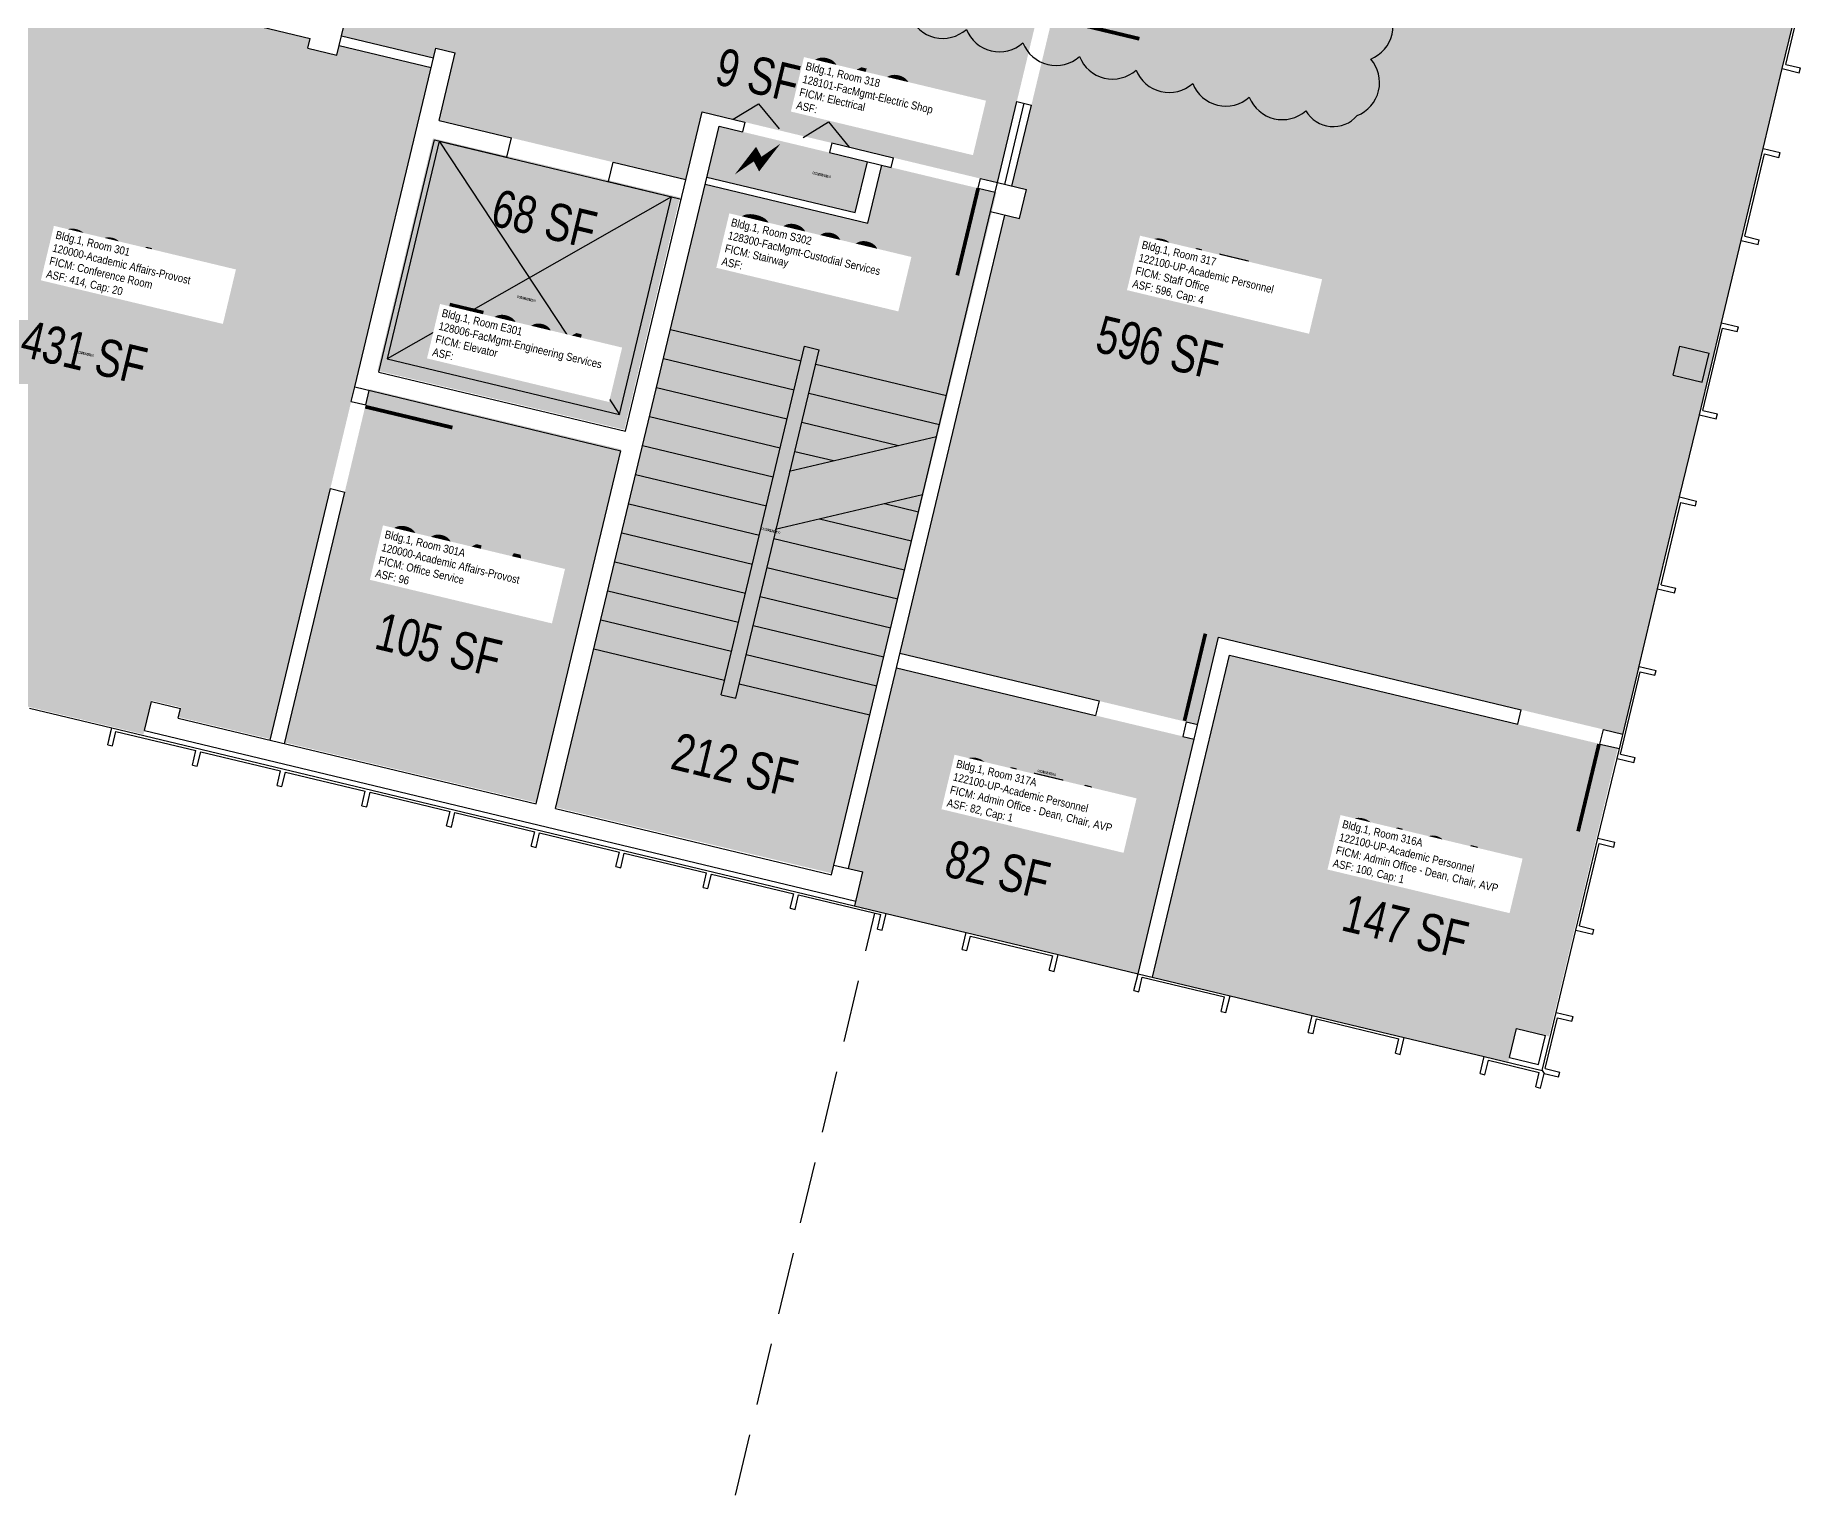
# Model space of a CAD drawing. Header units: inches. Extents: x 69220657 to 69222831, y 27675098 to 27677390.
# Drawn here: x 69222083 to 69222794, y 27676244 to 27676832 of the extents above; entities that cross this region are included whole.
import ezdxf
from ezdxf.enums import TextEntityAlignment as Align

# ---------------------------------------------------------------- set-up
doc = ezdxf.new("R2010")
doc.units = ezdxf.units.IN
doc.header["$LTSCALE"] = 100
doc.header["$MEASUREMENT"] = 0
doc.linetypes.add('DASHED2', pattern=[0.375, 0.25, -0.125])
doc.layers.get('0').update_dxf_attribs({"linetype": 'CONTINUOUS'})
for name, color, linetype in [('A-DOOR', 2, 'CONTINUOUS'), ('A-FLOR', 3, 'CONTINUOUS'), ('A-GLAZ', 1, 'CONTINUOUS'), ('A-IDEN-ICON', 4, 'CONTINUOUS'), ('A-IDEN-RNUM', 7, 'CONTINUOUS'), ('A-IDEN-SNUM', 4, 'CONTINUOUS'), ('A-IDEN-VNUM', 4, 'CONTINUOUS'), ('A-MISC', 3, 'CONTINUOUS'), ('A-WALL', 5, 'CONTINUOUS'), ('AREA-TEXT', 3, 'CONTINUOUS'), ('Rooms-Category-Color', 7, 'CONTINUOUS'), ('Rooms-College-Color', 7, 'CONTINUOUS'), ('Rooms-Department-Color', 7, 'CONTINUOUS'), ('Rooms-Division-Color', 7, 'CONTINUOUS'), ('Rooms-Information', 7, 'CONTINUOUS')]:
    doc.layers.add(name, color=color, linetype=linetype)
doc.layers.add('A-REV', color=1, linetype='CONTINUOUS', true_color=0xff0000)
doc.styles.add('AREA', font='arial.ttf', dxfattribs={"height": 15})
doc.styles.add('ROOMSNUMBER', font='arial.ttf', dxfattribs={"height": 1})
doc.styles.add('ROOMVNUMBER', font='arial.ttf', dxfattribs={"width": 0.85, "height": 0.075})

# ---------------------------------------------------------------- blocks, each defined once
blk = doc.blocks.new('CPELECT')
blk.add_lwpolyline([(0.0623, 0.0629, 0, 0.03, 0), (0.0105, -0.0168, 0.03, 0.03, 0), (-0.0105, 0.0068, 0.03, 0, 0), (-0.0623, -0.0729, 0.03, 0, 0)], format="xyseb")

msp = doc.modelspace()

# ---------------------------------------------------------------- hatches: boundary and pattern name
at = {"layer": 'Rooms-Category-Color', "true_color": 0xadadad}
for points in [[(69221872.91, 27677015.46), (69221686.69, 27677060.08), (69221678.41, 27677062.06), (69221662.68, 27676996.42), (69221655.81, 27676967.73), (69221663.47, 27676965.89), (69221768.59, 27676940.71), (69221894.07, 27676910.65), (69221893.13, 27676906.76), (69221920.36, 27676900.24), (69221921.29, 27676904.13), (69221935.31, 27676900.77), (69221984.68, 27676888.94), (69222102.42, 27676860.73), (69222195.53, 27676838.43), (69222207.2, 27676835.63), (69222206.27, 27676831.74), (69222243.23, 27676822.89), (69222244.16, 27676826.78), (69222251.94, 27676824.91), (69222245.42, 27676797.69), (69222315.43, 27676780.91), (69222344.61, 27676773.92), (69222351.13, 27676801.15), (69222462.97, 27676774.36), (69222469.77, 27676772.73), (69222477.58, 27676805.31), (69222492.37, 27676867.06), (69222451.53, 27676876.84), (69222445.69, 27676878.24), (69222434.24, 27676880.98), (69222283.36, 27676917.13), (69222156.35, 27676947.56), (69222002.19, 27676984.49)], [(69222417.52, 27676781.13), (69222412.62, 27676760.71), (69222353.09, 27676774.98), (69222357.98, 27676795.4)], [(69222243, 27676790.53), (69222342.21, 27676766.81), (69222319.88, 27676673.44), (69222220.68, 27676697.16)], [(69222423.35, 27676779.74), (69222469.4, 27676768.7), (69222403.28, 27676495.16), (69222292.4, 27676521.67), (69222352.39, 27676772.06), (69222417.76, 27676756.4)]]:
    msp.add_hatch(color=253, dxfattribs=at).paths.add_polyline_path(points)
at = {"layer": 'Rooms-Category-Color', "true_color": 0xfa9ba3}
for points in [[(69222498.21, 27676865.66), (69222620.74, 27676836.31), (69222631.92, 27676882.99), (69222791.41, 27676844.78), (69222754.83, 27676692.1), (69222721.05, 27676551.09), (69222558.65, 27676589.99), (69222550.25, 27676554.92), (69222430.63, 27676583.58), (69222472.86, 27676759.65), (69222478.69, 27676758.25), (69222481.48, 27676769.93), (69222475.65, 27676771.32)], [(69222030.29, 27676869.79), (69222193.67, 27676830.65), (69222192.74, 27676826.76), (69222204.41, 27676823.97), (69222205.34, 27676827.86), (69222242.29, 27676819), (69222177.64, 27676549.11), (69222140.68, 27676557.95), (69222141.61, 27676561.84), (69222129.94, 27676564.63), (69222126.68, 27676551.02), (69221963.29, 27676590.09)], [(69222217.43, 27676689.72), (69222318.58, 27676665.53), (69222284.62, 27676523.53), (69222183.47, 27676547.72)], [(69222563.08, 27676582.76), (69222719.04, 27676545.4), (69222691.37, 27676429.66), (69222678.32, 27676432.79), (69222675.05, 27676419.17), (69222532.1, 27676453.42)], [(69222526.26, 27676454.82), (69222412.48, 27676482.08), (69222415.75, 27676495.69), (69222409.91, 27676497.09), (69222429.23, 27676577.74), (69222548.85, 27676549.09)]]:
    msp.add_hatch(color=241, dxfattribs=at).paths.add_polyline_path(points)
at = {"layer": 'Rooms-College-Color', "true_color": 0xadadad}
for points in [[(69221872.91, 27677015.46), (69221686.69, 27677060.08), (69221678.41, 27677062.06), (69221662.68, 27676996.42), (69221655.81, 27676967.73), (69221663.47, 27676965.89), (69221768.59, 27676940.71), (69221894.07, 27676910.65), (69221893.13, 27676906.76), (69221920.36, 27676900.24), (69221921.29, 27676904.13), (69221935.31, 27676900.77), (69221984.68, 27676888.94), (69222102.42, 27676860.73), (69222195.53, 27676838.43), (69222207.2, 27676835.63), (69222206.27, 27676831.74), (69222243.23, 27676822.89), (69222244.16, 27676826.78), (69222251.94, 27676824.91), (69222245.42, 27676797.69), (69222315.43, 27676780.91), (69222344.61, 27676773.92), (69222351.13, 27676801.15), (69222462.97, 27676774.36), (69222469.77, 27676772.73), (69222477.58, 27676805.31), (69222492.37, 27676867.06), (69222451.53, 27676876.84), (69222445.69, 27676878.24), (69222434.24, 27676880.98), (69222283.36, 27676917.13), (69222156.35, 27676947.56), (69222002.19, 27676984.49)], [(69222417.52, 27676781.13), (69222412.62, 27676760.71), (69222353.09, 27676774.98), (69222357.98, 27676795.4)], [(69222243, 27676790.53), (69222342.21, 27676766.81), (69222319.88, 27676673.44), (69222220.68, 27676697.16)], [(69222423.35, 27676779.74), (69222469.4, 27676768.7), (69222403.28, 27676495.16), (69222292.4, 27676521.67), (69222352.39, 27676772.06), (69222417.76, 27676756.4)]]:
    msp.add_hatch(color=253, dxfattribs=at).paths.add_polyline_path(points)
at = {"layer": 'Rooms-College-Color', "true_color": 0x80bc67}
for points in [[(69222498.21, 27676865.66), (69222620.74, 27676836.31), (69222631.92, 27676882.99), (69222791.41, 27676844.78), (69222754.83, 27676692.1), (69222721.05, 27676551.09), (69222558.65, 27676589.99), (69222550.25, 27676554.92), (69222430.63, 27676583.58), (69222472.86, 27676759.65), (69222478.69, 27676758.25), (69222481.48, 27676769.93), (69222475.65, 27676771.32)], [(69222030.29, 27676869.79), (69222193.67, 27676830.65), (69222192.74, 27676826.76), (69222204.41, 27676823.97), (69222205.34, 27676827.86), (69222242.29, 27676819), (69222177.64, 27676549.11), (69222140.68, 27676557.95), (69222141.61, 27676561.84), (69222129.94, 27676564.63), (69222126.68, 27676551.02), (69221963.29, 27676590.09)], [(69222217.43, 27676689.72), (69222318.58, 27676665.53), (69222284.62, 27676523.53), (69222183.47, 27676547.72)], [(69222563.08, 27676582.76), (69222719.04, 27676545.4), (69222691.37, 27676429.66), (69222678.32, 27676432.79), (69222675.05, 27676419.17), (69222532.1, 27676453.42)], [(69222526.26, 27676454.82), (69222412.48, 27676482.08), (69222415.75, 27676495.69), (69222409.91, 27676497.09), (69222429.23, 27676577.74), (69222548.85, 27676549.09)]]:
    msp.add_hatch(color=83, dxfattribs=at).paths.add_polyline_path(points)
at = {"layer": 'Rooms-Department-Color', "true_color": 0xacacac}
for points in [[(69221872.91, 27677015.46), (69221686.69, 27677060.08), (69221678.41, 27677062.06), (69221662.68, 27676996.42), (69221655.81, 27676967.73), (69221663.47, 27676965.89), (69221768.59, 27676940.71), (69221894.07, 27676910.65), (69221893.13, 27676906.76), (69221920.36, 27676900.24), (69221921.29, 27676904.13), (69221935.31, 27676900.77), (69221984.68, 27676888.94), (69222102.42, 27676860.73), (69222195.53, 27676838.43), (69222207.2, 27676835.63), (69222206.27, 27676831.74), (69222243.23, 27676822.89), (69222244.16, 27676826.78), (69222251.94, 27676824.91), (69222245.42, 27676797.69), (69222315.43, 27676780.91), (69222344.61, 27676773.92), (69222351.13, 27676801.15), (69222462.97, 27676774.36), (69222469.77, 27676772.73), (69222477.58, 27676805.31), (69222492.37, 27676867.06), (69222451.53, 27676876.84), (69222445.69, 27676878.24), (69222434.24, 27676880.98), (69222283.36, 27676917.13), (69222156.35, 27676947.56), (69222002.19, 27676984.49)], [(69222417.52, 27676781.13), (69222412.62, 27676760.71), (69222353.09, 27676774.98), (69222357.98, 27676795.4)], [(69222243, 27676790.53), (69222342.21, 27676766.81), (69222319.88, 27676673.44), (69222220.68, 27676697.16)], [(69222423.35, 27676779.74), (69222469.4, 27676768.7), (69222403.28, 27676495.16), (69222292.4, 27676521.67), (69222352.39, 27676772.06), (69222417.76, 27676756.4)]]:
    msp.add_hatch(color=253, dxfattribs=at).paths.add_polyline_path(points)
at = {"layer": 'Rooms-Department-Color', "true_color": 0xdfff7f}
for points in [[(69222498.21, 27676865.66), (69222620.74, 27676836.31), (69222631.92, 27676882.99), (69222791.41, 27676844.78), (69222754.83, 27676692.1), (69222721.05, 27676551.09), (69222558.65, 27676589.99), (69222550.25, 27676554.92), (69222430.63, 27676583.58), (69222472.86, 27676759.65), (69222478.69, 27676758.25), (69222481.48, 27676769.93), (69222475.65, 27676771.32)], [(69222563.08, 27676582.76), (69222719.04, 27676545.4), (69222691.37, 27676429.66), (69222678.32, 27676432.79), (69222675.05, 27676419.17), (69222532.1, 27676453.42)], [(69222526.26, 27676454.82), (69222412.48, 27676482.08), (69222415.75, 27676495.69), (69222409.91, 27676497.09), (69222429.23, 27676577.74), (69222548.85, 27676549.09)]]:
    msp.add_hatch(color=61, dxfattribs=at).paths.add_polyline_path(points)
at = {"layer": 'Rooms-Department-Color', "true_color": 0x62f98f}
for points in [[(69222030.29, 27676869.79), (69222193.67, 27676830.65), (69222192.74, 27676826.76), (69222204.41, 27676823.97), (69222205.34, 27676827.86), (69222242.29, 27676819), (69222177.64, 27676549.11), (69222140.68, 27676557.95), (69222141.61, 27676561.84), (69222129.94, 27676564.63), (69222126.68, 27676551.02), (69221963.29, 27676590.09)], [(69222217.43, 27676689.72), (69222318.58, 27676665.53), (69222284.62, 27676523.53), (69222183.47, 27676547.72)]]:
    msp.add_hatch(color=91, dxfattribs=at).paths.add_polyline_path(points)
at = {"layer": 'Rooms-Division-Color', "true_color": 0xadadad}
for points in [[(69221872.91, 27677015.46), (69221686.69, 27677060.08), (69221678.41, 27677062.06), (69221662.68, 27676996.42), (69221655.81, 27676967.73), (69221663.47, 27676965.89), (69221768.59, 27676940.71), (69221894.07, 27676910.65), (69221893.13, 27676906.76), (69221920.36, 27676900.24), (69221921.29, 27676904.13), (69221935.31, 27676900.77), (69221984.68, 27676888.94), (69222102.42, 27676860.73), (69222195.53, 27676838.43), (69222207.2, 27676835.63), (69222206.27, 27676831.74), (69222243.23, 27676822.89), (69222244.16, 27676826.78), (69222251.94, 27676824.91), (69222245.42, 27676797.69), (69222315.43, 27676780.91), (69222344.61, 27676773.92), (69222351.13, 27676801.15), (69222462.97, 27676774.36), (69222469.77, 27676772.73), (69222477.58, 27676805.31), (69222492.37, 27676867.06), (69222451.53, 27676876.84), (69222445.69, 27676878.24), (69222434.24, 27676880.98), (69222283.36, 27676917.13), (69222156.35, 27676947.56), (69222002.19, 27676984.49)], [(69222417.52, 27676781.13), (69222412.62, 27676760.71), (69222353.09, 27676774.98), (69222357.98, 27676795.4)], [(69222243, 27676790.53), (69222342.21, 27676766.81), (69222319.88, 27676673.44), (69222220.68, 27676697.16)], [(69222423.35, 27676779.74), (69222469.4, 27676768.7), (69222403.28, 27676495.16), (69222292.4, 27676521.67), (69222352.39, 27676772.06), (69222417.76, 27676756.4)]]:
    msp.add_hatch(color=253, dxfattribs=at).paths.add_polyline_path(points)
at = {"layer": 'Rooms-Division-Color', "true_color": 0xdfff7f}
for points in [[(69222498.21, 27676865.66), (69222620.74, 27676836.31), (69222631.92, 27676882.99), (69222791.41, 27676844.78), (69222754.83, 27676692.1), (69222721.05, 27676551.09), (69222558.65, 27676589.99), (69222550.25, 27676554.92), (69222430.63, 27676583.58), (69222472.86, 27676759.65), (69222478.69, 27676758.25), (69222481.48, 27676769.93), (69222475.65, 27676771.32)], [(69222563.08, 27676582.76), (69222719.04, 27676545.4), (69222691.37, 27676429.66), (69222678.32, 27676432.79), (69222675.05, 27676419.17), (69222532.1, 27676453.42)], [(69222526.26, 27676454.82), (69222412.48, 27676482.08), (69222415.75, 27676495.69), (69222409.91, 27676497.09), (69222429.23, 27676577.74), (69222548.85, 27676549.09)]]:
    msp.add_hatch(color=61, dxfattribs=at).paths.add_polyline_path(points)
at = {"layer": 'Rooms-Division-Color', "true_color": 0x62f98f}
for points in [[(69222030.29, 27676869.79), (69222193.67, 27676830.65), (69222192.74, 27676826.76), (69222204.41, 27676823.97), (69222205.34, 27676827.86), (69222242.29, 27676819), (69222177.64, 27676549.11), (69222140.68, 27676557.95), (69222141.61, 27676561.84), (69222129.94, 27676564.63), (69222126.68, 27676551.02), (69221963.29, 27676590.09)], [(69222217.43, 27676689.72), (69222318.58, 27676665.53), (69222284.62, 27676523.53), (69222183.47, 27676547.72)]]:
    msp.add_hatch(color=91, dxfattribs=at).paths.add_polyline_path(points)

# ---------------------------------------------------------------- linework, layer by layer
at = {"layer": 'A-DOOR'}
for points in [[(69222491.8, 27676838.92, 1.5, 1.5, 0), (69222526.81, 27676830.53, 0, 0, 0), (69222526.64, 27676829.8, 0, 0, -0.387439), (69222483.41, 27676803.91, 0, 0, -0.414214)], [(69222462.04, 27676770.47, 1.5, 1.5, 0), (69222453.65, 27676735.46, 0, 0, 0), (69222452.92, 27676735.63, 0, 0, -0.387439), (69222427.03, 27676778.86, 0, 0, -0.414214)], [(69222215.8, 27676682.67, 1.5, 1.5, 0), (69222250.81, 27676674.28, 0, 0, 0), (69222250.64, 27676673.55, 0, 0, -0.414214), (69222206.13, 27676648.74, 0, 0, -0.414214)], [(69222544.94, 27676556.45, 1.5, 1.5, 0), (69222553.33, 27676591.46, 0, 0, 0), (69222552.6, 27676591.63, 0, 0, 0.414214), (69222510.32, 27676563.2, 0, 0, 0.414214)], [(69222711.47, 27676547.07, 1.5, 1.5, 0), (69222703.08, 27676512.06, 0, 0, 0), (69222702.35, 27676512.24, 0, 0, -0.414214), (69222677.54, 27676556.74, 0, 0, -0.414214)]]:
    msp.add_lwpolyline(points, format="xyseb", dxfattribs=at)
for points in [[(69222363.57, 27676798.17), (69222373.82, 27676804.44), (69222382.15, 27676794.29)], [(69222391.68, 27676790.87), (69222401.92, 27676797.14), (69222410.25, 27676786.99)]]:
    msp.add_lwpolyline(points, dxfattribs=at)
at = {"layer": 'A-FLOR'}
for p, q in [((69222245.5, 27676789.44), (69222224.53, 27676701.92)), ((69222245.5, 27676789.44), (69222338.85, 27676767.07)), ((69222245.5, 27676789.44), (69222317.89, 27676679.55)), ((69222338.85, 27676767.07), (69222224.53, 27676701.92)), ((69222317.89, 27676679.55), (69222338.85, 27676767.07)), ((69222338.41, 27676713.71), (69222390.92, 27676701.13)), ((69222224.53, 27676701.92), (69222317.89, 27676679.55)), ((69222335.61, 27676702.04), (69222388.13, 27676689.46)), ((69222358.77, 27676566.93), (69222392.32, 27676706.96)), ((69222364.61, 27676565.53), (69222398.16, 27676705.57)), ((69222392.32, 27676706.96), (69222398.16, 27676705.57)), ((69222396.76, 27676699.73), (69222449.27, 27676687.15)), ((69222332.82, 27676690.37), (69222385.33, 27676677.79)), ((69222393.96, 27676688.06), (69222446.48, 27676675.48)), ((69222330.02, 27676678.7), (69222382.54, 27676666.12)), ((69222391.17, 27676676.39), (69222430.01, 27676667.08)), ((69222327.23, 27676667.03), (69222379.74, 27676654.45)), ((69222386.04, 27676656.81), (69222445.33, 27676670.67)), ((69222388.37, 27676664.72), (69222403.94, 27676660.99)), ((69222324.43, 27676655.36), (69222376.95, 27676642.78)), ((69222321.64, 27676643.69), (69222374.15, 27676631.11)), ((69222380.45, 27676633.47), (69222439.74, 27676647.33)), ((69222424.42, 27676643.75), (69222438.09, 27676640.47)), ((69222398.35, 27676637.65), (69222435.29, 27676628.8)), ((69222318.84, 27676632.02), (69222371.35, 27676619.44)), ((69222379.98, 27676629.71), (69222432.5, 27676617.13)), ((69222316.04, 27676620.35), (69222368.56, 27676607.77)), ((69222377.19, 27676618.04), (69222429.7, 27676605.46)), ((69222313.25, 27676608.68), (69222365.76, 27676596.1)), ((69222374.39, 27676606.37), (69222426.91, 27676593.79)), ((69222310.45, 27676597.01), (69222362.97, 27676584.43)), ((69222371.6, 27676594.7), (69222424.11, 27676582.12)), ((69222307.66, 27676585.34), (69222360.17, 27676572.76)), ((69222368.8, 27676583.03), (69222421.32, 27676570.45)), ((69222358.77, 27676566.93), (69222364.61, 27676565.53)), ((69222366.01, 27676571.36), (69222418.52, 27676558.78))]:
    msp.add_line(p, q, dxfattribs=at)
at = {"layer": 'A-GLAZ'}
for p, q in [((69222777.43, 27676786.43), (69222785.12, 27676818.52)), ((69222469.77, 27676772.73), (69222477.58, 27676805.31)), ((69222472.78, 27676772.01), (69222480.58, 27676804.59)), ((69222475.61, 27676771.33), (69222483.41, 27676803.91)), ((69222477.58, 27676805.31), (69222483.41, 27676803.91)), ((69222760.66, 27676716.41), (69222768.58, 27676749.47)), ((69222743.88, 27676646.39), (69222751.81, 27676679.46)), ((69222727.34, 27676577.34), (69222735.03, 27676609.44)), ((69222080.87, 27676561.52), (69222113.93, 27676553.6)), ((69222711.03, 27676509.27), (69222718.72, 27676541.36)), ((69222425.13, 27676479.05), (69222457.22, 27676471.36)), ((69222694.26, 27676439.25), (69222702.18, 27676472.32)), ((69222494.17, 27676462.51), (69222526.26, 27676454.82)), ((69222563.22, 27676445.97), (69222596.28, 27676438.05)), ((69222633.24, 27676429.19), (69222665.33, 27676421.5))]:
    msp.add_line(p, q, dxfattribs=at)
at = {"layer": 'A-MISC', "linetype": 'DASHED2'}
msp.add_lwpolyline([(69222294.59, 27675953.5), (69222420.52, 27676479.12)], dxfattribs=at)
at = {"layer": 'A-REV'}
msp.add_lwpolyline([(69222434.55, 27676839.74, 0.520567), (69222457.29, 27676834.29, 0.520567), (69222480.02, 27676828.85, 0.520567), (69222502.76, 27676823.4, 0.520567), (69222525.5, 27676817.95, 0.520567), (69222548.23, 27676812.51, 0.520567), (69222570.97, 27676807.06, 0.520567), (69222593.7, 27676801.61, 0.520567), (69222614.29, 27676799.67, 0.520567), (69222619.74, 27676822.4, 0.520567), (69222625.19, 27676845.14, 0.520567)], format="xyb", dxfattribs=at)
at = {"layer": 'A-WALL'}
for p, q in [((69222785.12, 27676818.52), (69222793.97, 27676855.47)), ((69222786.56, 27676820.23), (69222794.48, 27676853.3)), ((69222170.8, 27676836.13), (69222193.67, 27676830.65)), ((69222204.41, 27676823.96), (69222207.2, 27676835.63)), ((69222192.74, 27676826.76), (69222193.67, 27676830.65)), ((69222206.27, 27676831.74), (69222243.23, 27676822.89)), ((69222192.74, 27676826.76), (69222204.41, 27676823.96)), ((69222205.34, 27676827.85), (69222242.29, 27676819)), ((69222211.54, 27676690.63), (69222244.16, 27676826.78)), ((69222244.16, 27676826.78), (69222251.94, 27676824.91)), ((69222245.42, 27676797.69), (69222251.94, 27676824.91)), ((69222785.12, 27676818.52), (69222791.93, 27676816.89)), ((69222786.56, 27676820.23), (69222792.39, 27676818.83)), ((69222791.93, 27676816.89), (69222792.39, 27676818.83)), ((69222320.38, 27676672.78), (69222351.13, 27676801.15)), ((69222351.13, 27676801.15), (69222368.23, 27676797.05)), ((69222245.42, 27676797.69), (69222274.59, 27676790.7)), ((69222292.28, 27676521.16), (69222357.98, 27676795.4)), ((69222357.98, 27676795.4), (69222367.3, 27676793.16)), ((69222368.23, 27676797.05), (69222367.3, 27676793.16)), ((69222221.19, 27676696.55), (69222243.55, 27676789.91)), ((69222243.55, 27676789.91), (69222272.73, 27676782.92)), ((69222272.73, 27676782.92), (69222274.59, 27676790.7)), ((69222403.24, 27676788.67), (69222402.31, 27676784.78)), ((69222403.24, 27676788.67), (69222427.96, 27676782.75)), ((69222768.58, 27676749.47), (69222777.43, 27676786.43)), ((69222777.43, 27676786.43), (69222784.24, 27676784.8)), ((69222313.57, 27676773.13), (69222315.43, 27676780.91)), ((69222315.43, 27676780.91), (69222344.61, 27676773.92)), ((69222402.31, 27676784.78), (69222427.03, 27676778.86)), ((69222412.62, 27676760.71), (69222417.52, 27676781.13)), ((69222417.76, 27676756.4), (69222423.35, 27676779.74)), ((69222427.03, 27676778.86), (69222427.96, 27676782.75)), ((69222770.02, 27676751.19), (69222777.94, 27676784.25)), ((69222777.94, 27676784.25), (69222783.77, 27676782.85)), ((69222783.77, 27676782.85), (69222784.24, 27676784.8)), ((69222313.57, 27676773.13), (69222342.74, 27676766.14)), ((69222352.39, 27676772.06), (69222417.76, 27676756.4)), ((69222353.09, 27676774.98), (69222412.62, 27676760.71)), ((69222462.04, 27676770.47), (69222462.97, 27676774.36)), ((69222462.97, 27676774.36), (69222469.77, 27676772.73)), ((69222466.98, 27676761.06), (69222469.77, 27676772.73)), ((69222469.77, 27676772.73), (69222481.44, 27676769.93)), ((69222462.04, 27676770.47), (69222468.84, 27676768.84)), ((69222478.65, 27676758.26), (69222481.44, 27676769.93)), ((69222404.08, 27676498.49), (69222466.98, 27676761.06)), ((69222409.91, 27676497.09), (69222472.81, 27676759.66)), ((69222466.98, 27676761.06), (69222478.65, 27676758.26)), ((69222770.02, 27676751.19), (69222775.85, 27676749.79)), ((69222768.58, 27676749.47), (69222775.39, 27676747.84)), ((69222775.39, 27676747.84), (69222775.85, 27676749.79)), ((69222751.81, 27676679.46), (69222760.66, 27676716.41)), ((69222760.66, 27676716.41), (69222767.47, 27676714.78)), ((69222767, 27676712.83), (69222767.47, 27676714.78)), ((69222753.24, 27676681.17), (69222761.16, 27676714.23)), ((69222761.16, 27676714.23), (69222767, 27676712.83)), ((69222741.22, 27676695.36), (69222744.01, 27676707.03)), ((69222744.01, 27676707.03), (69222755.68, 27676704.23)), ((69222752.89, 27676692.56), (69222755.68, 27676704.23)), ((69222221.19, 27676696.55), (69222320.38, 27676672.78)), ((69222741.22, 27676695.36), (69222752.89, 27676692.56)), ((69222210.14, 27676684.8), (69222211.54, 27676690.63)), ((69222211.54, 27676690.63), (69222318.52, 27676665)), ((69222215.98, 27676683.4), (69222217.38, 27676689.23)), ((69222210.14, 27676684.8), (69222215.98, 27676683.4)), ((69222751.81, 27676679.46), (69222758.61, 27676677.82)), ((69222753.24, 27676681.17), (69222759.08, 27676679.77)), ((69222758.61, 27676677.82), (69222759.08, 27676679.77)), ((69222284.5, 27676523.02), (69222318.52, 27676665)), ((69222177.53, 27676548.65), (69222201.76, 27676649.79)), ((69222183.36, 27676547.25), (69222207.59, 27676648.39)), ((69222201.76, 27676649.79), (69222207.59, 27676648.39)), ((69222735.03, 27676609.44), (69222743.88, 27676646.39)), ((69222736.47, 27676611.15), (69222744.39, 27676644.21)), ((69222743.88, 27676646.39), (69222750.69, 27676644.76)), ((69222744.39, 27676644.21), (69222750.23, 27676642.81)), ((69222750.23, 27676642.81), (69222750.69, 27676644.76)), ((69222735.03, 27676609.44), (69222741.84, 27676607.81)), ((69222736.47, 27676611.15), (69222742.3, 27676609.75)), ((69222741.84, 27676607.81), (69222742.3, 27676609.75)), ((69222526.26, 27676454.82), (69222558.65, 27676589.99)), ((69222558.65, 27676589.99), (69222680.21, 27676560.87)), ((69222430.63, 27676583.58), (69222510.61, 27676564.42)), ((69222532.1, 27676453.42), (69222563.08, 27676582.76)), ((69222563.08, 27676582.76), (69222678.81, 27676555.04)), ((69222429.23, 27676577.74), (69222509.21, 27676558.58)), ((69222718.72, 27676541.36), (69222727.58, 27676578.32)), ((69222720.16, 27676543.07), (69222728.08, 27676576.14)), ((69222727.58, 27676578.32), (69222734.38, 27676576.69)), ((69222728.08, 27676576.14), (69222733.92, 27676574.74)), ((69222733.92, 27676574.74), (69222734.38, 27676576.69)), ((69222127.04, 27676552.52), (69222129.84, 27676564.19)), ((69222129.84, 27676564.19), (69222141.51, 27676561.39)), ((69222140.57, 27676557.5), (69222141.51, 27676561.39)), ((69222510.61, 27676564.42), (69222509.21, 27676558.58)), ((69222678.81, 27676555.04), (69222680.21, 27676560.87)), ((69222112.3, 27676546.79), (69222113.93, 27676553.6)), ((69222112.3, 27676546.79), (69222113.7, 27676552.63)), ((69222113.93, 27676553.6), (69222425.13, 27676479.05)), ((69222114.25, 27676546.33), (69222115.64, 27676552.16)), ((69222114.25, 27676546.33), (69222115.64, 27676552.16)), ((69222115.64, 27676552.16), (69222147.74, 27676544.47)), ((69222127.04, 27676552.52), (69222401.28, 27676486.82)), ((69222140.57, 27676557.5), (69222284.5, 27676523.02)), ((69222545.62, 27676556.03), (69222544.22, 27676550.2)), ((69222545.62, 27676556.03), (69222550.25, 27676554.92)), ((69222711.87, 27676547.12), (69222713.27, 27676552.95)), ((69222713.27, 27676552.95), (69222721.05, 27676551.09)), ((69222112.3, 27676546.79), (69222114.25, 27676546.33)), ((69222112.3, 27676546.79), (69222114.25, 27676546.33)), ((69222146.34, 27676538.64), (69222147.74, 27676544.47)), ((69222148.28, 27676538.17), (69222149.68, 27676544.01)), ((69222149.68, 27676544.01), (69222181.77, 27676536.32)), ((69222544.22, 27676550.2), (69222548.85, 27676549.09)), ((69222711.87, 27676547.12), (69222719.65, 27676545.25)), ((69222146.34, 27676538.64), (69222148.28, 27676538.17)), ((69222718.72, 27676541.36), (69222725.53, 27676539.73)), ((69222720.16, 27676543.07), (69222726, 27676541.68)), ((69222725.53, 27676539.73), (69222726, 27676541.68)), ((69222180.37, 27676530.49), (69222181.77, 27676536.32)), ((69222180.37, 27676530.49), (69222182.32, 27676530.02)), ((69222182.32, 27676530.02), (69222183.72, 27676535.85)), ((69222183.72, 27676535.85), (69222215.81, 27676528.17)), ((69222214.41, 27676522.33), (69222215.81, 27676528.17)), ((69222216.36, 27676521.87), (69222217.75, 27676527.7)), ((69222217.75, 27676527.7), (69222249.85, 27676520.01)), ((69222214.41, 27676522.33), (69222216.36, 27676521.87)), ((69222248.45, 27676514.18), (69222249.85, 27676520.01)), ((69222250.39, 27676513.71), (69222251.79, 27676519.55)), ((69222251.79, 27676519.55), (69222283.88, 27676511.86)), ((69222292.28, 27676521.16), (69222403.14, 27676494.6)), ((69222248.45, 27676514.18), (69222250.39, 27676513.71)), ((69222282.49, 27676506.02), (69222283.88, 27676511.86)), ((69222284.43, 27676505.56), (69222285.83, 27676511.39)), ((69222285.83, 27676511.39), (69222317.92, 27676503.7)), ((69222702.18, 27676472.32), (69222711.03, 27676509.27)), ((69222711.03, 27676509.27), (69222717.84, 27676507.64)), ((69222282.49, 27676506.02), (69222284.43, 27676505.56)), ((69222316.52, 27676497.87), (69222317.92, 27676503.7)), ((69222318.47, 27676497.4), (69222319.86, 27676503.24)), ((69222319.86, 27676503.24), (69222352.93, 27676495.32)), ((69222703.62, 27676474.03), (69222711.54, 27676507.09)), ((69222711.54, 27676507.09), (69222717.38, 27676505.69)), ((69222717.38, 27676505.69), (69222717.84, 27676507.64)), ((69222316.52, 27676497.87), (69222318.47, 27676497.4)), ((69222351.53, 27676489.48), (69222352.93, 27676495.32)), ((69222353.48, 27676489.02), (69222354.87, 27676494.85)), ((69222354.87, 27676494.85), (69222387.94, 27676486.93)), ((69222403.14, 27676494.6), (69222404.08, 27676498.49)), ((69222404.08, 27676498.49), (69222415.75, 27676495.69)), ((69222412.48, 27676482.08), (69222415.75, 27676495.69)), ((69222351.53, 27676489.48), (69222353.48, 27676489.02)), ((69222386.54, 27676481.09), (69222387.94, 27676486.93)), ((69222386.54, 27676481.09), (69222388.49, 27676480.63)), ((69222388.49, 27676480.63), (69222389.88, 27676486.46)), ((69222389.88, 27676486.46), (69222422.95, 27676478.54)), ((69222401.28, 27676486.82), (69222412.95, 27676484.02)), ((69222421.55, 27676472.71), (69222422.95, 27676478.54)), ((69222423.5, 27676472.24), (69222425.13, 27676479.05)), ((69222703.62, 27676474.03), (69222709.45, 27676472.63)), ((69222421.55, 27676472.71), (69222423.5, 27676472.24)), ((69222455.59, 27676464.55), (69222457.22, 27676471.36)), ((69222457.22, 27676471.36), (69222494.17, 27676462.51)), ((69222457.53, 27676464.09), (69222458.93, 27676469.92)), ((69222458.93, 27676469.92), (69222491.99, 27676462)), ((69222702.18, 27676472.32), (69222708.99, 27676470.69)), ((69222708.99, 27676470.69), (69222709.45, 27676472.63)), ((69222455.59, 27676464.55), (69222457.53, 27676464.09)), ((69222490.6, 27676456.17), (69222491.99, 27676462)), ((69222492.54, 27676455.7), (69222494.17, 27676462.51)), ((69222490.6, 27676456.17), (69222492.54, 27676455.7)), ((69222524.63, 27676448.01), (69222526.26, 27676454.82)), ((69222526.26, 27676454.82), (69222563.22, 27676445.97)), ((69222526.58, 27676447.55), (69222527.98, 27676453.38)), ((69222527.98, 27676453.38), (69222561.04, 27676445.46)), ((69222524.63, 27676448.01), (69222526.58, 27676447.55)), ((69222559.64, 27676439.62), (69222561.04, 27676445.46)), ((69222561.59, 27676439.16), (69222563.22, 27676445.97)), ((69222559.64, 27676439.62), (69222561.59, 27676439.16)), ((69222594.65, 27676431.24), (69222596.28, 27676438.05)), ((69222596.28, 27676438.05), (69222633.24, 27676429.19)), ((69222688.67, 27676415.91), (69222694.26, 27676439.25)), ((69222694.26, 27676439.25), (69222701.07, 27676437.62)), ((69222700.6, 27676435.68), (69222701.07, 27676437.62)), ((69222594.65, 27676431.24), (69222596.6, 27676430.77)), ((69222596.6, 27676430.77), (69222597.99, 27676436.61)), ((69222597.99, 27676436.61), (69222631.06, 27676428.69)), ((69222675.52, 27676421.12), (69222678.32, 27676432.79)), ((69222678.32, 27676432.79), (69222689.99, 27676429.99)), ((69222689.87, 27676416.65), (69222694.77, 27676437.07)), ((69222694.77, 27676437.07), (69222700.6, 27676435.68)), ((69222629.66, 27676422.85), (69222631.06, 27676428.69)), ((69222631.61, 27676422.38), (69222633.24, 27676429.19)), ((69222687.19, 27676418.32), (69222689.99, 27676429.99)), ((69222629.66, 27676422.85), (69222631.61, 27676422.38)), ((69222663.7, 27676414.7), (69222665.33, 27676421.5)), ((69222665.33, 27676421.5), (69222688.67, 27676415.91)), ((69222665.64, 27676414.23), (69222667.04, 27676420.07)), ((69222667.04, 27676420.07), (69222687.46, 27676415.17)), ((69222675.52, 27676421.12), (69222687.19, 27676418.32)), ((69222689.87, 27676416.65), (69222695.71, 27676415.25)), ((69222663.7, 27676414.7), (69222665.64, 27676414.23)), ((69222686.07, 27676409.34), (69222687.46, 27676415.17)), ((69222686.07, 27676409.34), (69222688.01, 27676408.87)), ((69222688.01, 27676408.87), (69222689.41, 27676414.71)), ((69222688.67, 27676415.91), (69222689.41, 27676414.71)), ((69222689.41, 27676414.71), (69222695.24, 27676413.31)), ((69222695.24, 27676413.31), (69222695.71, 27676415.25))]:
    msp.add_line(p, q, dxfattribs=at)

# ---------------------------------------------------------------- block references
at = {"layer": 'A-IDEN-ICON', "xscale": 120, "yscale": 120, "zscale": 120, "rotation": 346.5276805395032}
msp.add_blockref('CPELECT', (69222373.56, 27676782.76), dxfattribs=at)

# ---------------------------------------------------------------- texts
at = {"layer": 'A-IDEN-RNUM', "style": 'ROOMSNUMBER', "width": 0.85}
for s, p in [('0318-00', (69222399.17, 27676775.82)), ('0317-00', (69222547.81, 27676735.36)), ('E301-00', (69222280.49, 27676726.02)), ('0301-00', (69222103.07, 27676704.01)), ('S302-00', (69222378.78, 27676632.85)), ('0301-A0', (69222252.52, 27676617.77)), ('0317-A0', (69222489.59, 27676535.55)), ('0316-A0', (69222637.04, 27676500.44))]:
    msp.add_text(s, height=1, rotation=346.52768, dxfattribs=at).set_placement(p, align=Align.MIDDLE)
at = {"layer": 'A-IDEN-SNUM', "style": 'ROOMSNUMBER', "width": 0.85}
for s, p in [('0010031800', (69222399.17, 27676775.82)), ('0010031700', (69222547.81, 27676735.36)), ('0010E30100', (69222280.49, 27676726.02)), ('0010030100', (69222103.07, 27676704.01)), ('0010S30200', (69222378.78, 27676632.85)), ('00100301A0', (69222252.52, 27676617.77)), ('00100317A0', (69222489.59, 27676535.55)), ('00100316A0', (69222637.04, 27676500.44))]:
    msp.add_text(s, height=1, rotation=346.52768, dxfattribs=at).set_placement(p, align=Align.MIDDLE)
at = {"layer": 'A-IDEN-VNUM', "style": 'ROOMVNUMBER', "width": 0.85}
for s, p in [('318', (69222412.99, 27676808.03)), ('S302', (69222391.71, 27676743.31)), ('301', (69222111.42, 27676739.31)), ('317', (69222547.81, 27676735.36)), ('E301', (69222275.45, 27676706.74)), ('301A', (69222252.52, 27676617.77)), ('317A', (69222481.96, 27676524.68)), ('316A', (69222637.04, 27676500.44))]:
    msp.add_text(s, height=22.5, rotation=346.52768, dxfattribs=at).set_placement(p, align=Align.MIDDLE)
at = {"layer": 'AREA-TEXT', "style": 'AREA', "width": 0.75}
for s, p in [('9 SF', (69222373.47, 27676815.93)), ('68 SF', (69222287.71, 27676758.15)), ('431 SF', (69222102.79, 27676704.55)), ('596 SF', (69222534.84, 27676706.36)), ('105 SF', (69222245.28, 27676587)), ('212 SF', (69222364.22, 27676538.71)), ('82 SF', (69222469.86, 27676496.66)), ('147 SF', (69222633.68, 27676473.8))]:
    msp.add_text(s, height=15, rotation=346.52768, dxfattribs=at).set_placement(p, align=Align.MIDDLE_CENTER)

# ---------------------------------------------------------------- next in the draw order: texts
at = {"layer": 'Rooms-Information', "width": 72, "attachment_point": 7, "rotation": 346.52768, "style": 'ROOMVNUMBER', "bg_fill": 3, "box_fill_scale": 1.5, "bg_fill_color": 256, "bg_fill_true_color": 13158600, "bg_fill_transparency": 0}
for s, insert, char_height in [('Bldg.1, Room 318^M^J128101-FacMgmt-Electric Shop^M^JFICM: Electrical^M^JASF: ', (69222388.73, 27676802.43), 3.2143), ('Bldg.1, Room S302^M^J128300-FacMgmt-Custodial Services^M^JFICM: Stairway^M^JASF: ', (69222358.75, 27676739.64), 3.2143), ('Bldg.1, Room 301^M^J120000-Academic Affairs-Provost^M^JFICM: Conference Room^M^JASF: 414, Cap: 20', (69222087.16, 27676733.71), 3.2143), ('Bldg.1, Room 317^M^J122100-UP-Academic Personnel^M^JFICM: Staff Office^M^JASF: 596, Cap: 4', (69222523.55, 27676729.76), 3.2143), ('Bldg.1, Room E301^M^J128006-FacMgmt-Engineering Services^M^JFICM: Elevator^M^JASF: ', (69222242.53, 27676703.22), 3.2143), ('Bldg.1, Room 301A^M^J120000-Academic Affairs-Provost^M^JFICM: Office Service^M^JASF: 96', (69222219.58, 27676614.25), 3.2143), ('Bldg.1, Room 317A^M^J122100-UP-Academic Personnel^M^JFICM: Admin Office - Dean, Chair, AVP^M^JASF: 82, Cap: 1', (69222449.01, 27676521.16), 3.21429), ('Bldg.1, Room 316A^M^J122100-UP-Academic Personnel^M^JFICM: Admin Office - Dean, Chair, AVP^M^JASF: 100, Cap: 1', (69222604.1, 27676496.92), 3.21429)]:
    msp.add_mtext(s, dxfattribs=dict(at, insert=insert, char_height=char_height))

doc.saveas('drawing.dxf')
